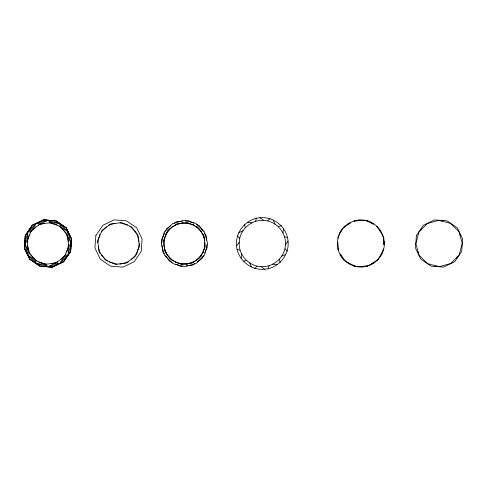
<?xml version="1.0" encoding="UTF-8"?>
<svg xmlns="http://www.w3.org/2000/svg" width="487" height="487" viewBox="0 0 487 487"><rect width="100%" height="100%" fill="white"/><g stroke="black" fill="none" stroke-linecap="round" stroke-linejoin="round"><path stroke-width="0.73" d="M25.172 238.752L25.306 235.525L32.325 225.268L43.538 219.893L55.932 220.848L66.189 227.873L71.559 239.08L70.609 251.475L63.584 261.732L52.371 267.107L39.977 266.152L29.719 259.127L24.35 247.92L25.306 235.525L32.325 225.268L39.459 221.993M70.737 248.248L70.609 251.475L65.654 258.457L66.293 257.099M338.13 236.591L338.069 238.137C341.442 224.884 354.475 217.293 367.74 220.806C380.84 224.988 388.376 240.931 382.118 253.398C378.636 260.868 371.131 266.279 362.9 266.888C355.425 267.68 349.002 264.502 343.493 259.699C335.032 250.184 335.488 235.093 344.632 226.169M383.519 250.409L383.586 248.863L380.134 256.186L377.023 260.831M163.869 245.198L164.484 237.23M204.388 249.046L204.893 242.526M236.597 245.783C235.044 232.031 246.276 218.639 260.04 217.774C273.791 216.222 287.184 227.453 288.042 241.217C289.595 254.969 278.369 268.361 264.605 269.226C250.848 270.778 237.461 259.547 236.597 245.783L239.257 242.167C239.567 229.84 251.341 219.345 263.656 220.434C275.983 220.751 286.478 232.518 285.388 244.833C285.072 257.16 273.304 267.655 260.989 266.566C248.662 266.249 238.167 254.482 239.257 242.167M25.081 240.109L24.35 247.92L29.719 259.127L39.977 266.152L52.371 267.107L63.584 261.732L70.609 251.475L71.559 239.08L66.189 227.873L55.932 220.848L43.538 219.893L32.325 225.268L25.306 235.525L24.35 247.92L29.719 259.127L39.977 266.152L52.371 267.107L55.804 265.299M70.828 246.891L71.559 239.08L66.189 227.873L55.932 220.848L43.538 219.893L40.104 221.701M337.442 245.576L337.759 242.167L338.441 250.233L337.716 248.863M384.213 241.424L383.89 244.833L383.214 236.767L380.043 230.01M241.187 258.335L241.68 253.879M282.965 233.121L283.458 228.665M27.077 242.8L29.147 235.075M66.762 251.925L68.831 244.2M97.65 242.8L99.908 234.369M136.957 253.331L139.592 243.5M163.906 241.394L165.976 233.669M203.024 252.631L204.723 246.306M255.59 221.11L256.424 218.079M268.221 268.921L269.055 265.89M29.299 230.576L30.255 228.543M164.472 233.291L161.599 239.397L161.915 243.135M165.434 231.258L166.706 228.543L170.401 225.974M203.383 255.742L202.105 258.457L197.18 261.878M204.662 253.033L207.212 247.603L206.963 244.614M420.707 229.901L421.346 228.543M456.745 258.457L457.701 256.424M65.307 259.005L63.584 261.732L56.455 265.007M165.361 235.306L169.878 228.707M198.526 258.895L203.456 251.694M339.536 233.602L341.521 230.814M380.134 256.186L382.118 253.398M285.388 244.833L288.042 241.217M29.713 232.969L35.88 226.796M60.546 259.687L66.195 254.031M101.308 231.94L106.452 226.796M131.113 259.687L136.768 254.031M166.676 232.451L171.82 227.313M196.48 260.204L201.624 255.06M267.686 220.745L269.926 218.535M254.719 268.465L256.959 266.255M174.096 223.411L176.556 221.701L182.534 221.195M194.721 263.589L192.255 265.299L186.278 265.805M343.804 227.478L350.451 222.857L347.341 224.288M366.187 266.608L371.204 264.143L377.851 259.522M355.467 220.392L354.092 221.11L362.164 220.434L367.74 220.806M172.008 226.875L179.222 223.423M189.595 263.577L196.803 260.125M371.204 264.143L374.314 262.712M238.904 232.616L243.013 230.814M281.632 256.186L285.741 254.384M38.126 225.067L44.445 223.375M108.692 225.067L115.011 223.375M175.277 224.878L183.002 222.809M51.464 263.625L57.783 261.933M119.93 264.191L128.355 261.933M185.809 264.191L193.534 262.122M278.345 226.473L281.389 225.682M243.257 261.318L246.3 260.527M49.82 220.885L52.06 220.696M185.523 220.946L188.512 220.696L193.936 223.247M440.905 220.885L443.146 220.696M43.854 266.304L46.095 266.115M182.546 266.115L180.306 266.304L175.557 264.07M353.915 266.194L359.491 266.566L367.563 265.89M434.94 266.304L437.18 266.115M181.98 222.906L189.954 223.521M178.132 263.424L187.556 264.149M358.755 220.112L362.164 220.434M359.491 266.566L362.9 266.888M247.481 222.364L251.943 222.857M272.702 264.143L277.158 264.636M185.809 222.809L193.534 224.878M119.93 222.809L127.655 224.878M49.357 222.809L57.082 224.878M175.277 262.122L183.002 264.191M109.398 262.122L117.117 264.191M38.826 262.122L46.551 264.191M284.712 236.767L287.744 237.601M236.901 249.399L239.933 250.233M366.187 220.745L373.517 224.19L370.723 222.212M343.493 259.699L348.138 262.81L355.467 266.255M196.651 224.525L199.366 225.804L203.213 231.343M172.167 262.475L169.452 261.196L165.598 255.657M378.162 227.301L376.847 226.473L381.467 233.121M193.205 224.86L199.804 229.383M169.013 257.617L175.612 262.14M348.138 262.81L350.932 264.788M260.04 217.774L263.656 220.434M260.989 266.566L264.605 269.226M196.48 226.796L201.624 231.94M166.676 254.549L171.82 259.687M130.084 226.285L136.257 232.451M101.308 255.06L107.481 261.227M59 225.773L66.195 232.969M29.713 254.031L36.909 261.227M285.078 248.863L287.287 251.103M237.358 235.897L239.567 238.137M459.99 234.417L460.848 235.653M417.243 251.347L418.096 252.583M344.808 260.527L340.182 253.879L341.612 256.99M204.497 233.188L206.208 235.653L206.585 240.134M164.314 253.812L162.603 251.347L162.104 245.375M68.904 234.417L69.757 235.653M26.152 251.347L27.01 252.583M383.214 236.767L383.939 238.137M200.717 230.448L204.802 238.971M164.332 248.687L167.473 255.243M273.207 220.081L275.009 224.19M249.636 262.81L251.438 266.919M203.024 234.369L204.723 240.694M163.906 245.606L165.976 253.331M136.957 233.669L139.026 241.394M98.21 246.306L100.091 253.331M66.384 233.669L68.454 241.394M27.455 245.606L29.524 253.331M279.349 259.522L280.141 262.566M244.504 224.434L245.296 227.478M95.872 235.525L94.922 247.92L100.292 259.127L110.549 266.152L122.943 267.107L134.15 261.732L141.175 251.475L142.131 239.08L136.756 227.873L126.504 220.848L114.11 219.893L102.897 225.268L95.872 235.525M416.391 235.525L415.441 247.92L420.811 259.127L431.068 266.152L443.462 267.107L454.675 261.732L461.694 251.475L462.65 239.08L457.281 227.873L447.023 220.848L434.629 219.893L423.416 225.268L416.391 235.525M27.808 232.055L27.138 240.28L28.313 251.115L27.966 255.225L36.507 263.65L48.116 266.669L59.682 263.485L68.101 254.945L71.126 243.336L67.943 231.775L59.402 223.35L47.793 220.331L36.227 223.515L27.808 232.055L24.782 243.664L27.966 255.225L34.754 259.918L44.731 264.319L48.116 266.669L55.573 263.138L64.369 256.698L68.101 254.945L68.77 246.72L67.596 235.885L67.943 231.775L61.155 227.082L51.178 222.681L47.793 220.331L40.336 223.862L31.539 230.302L27.808 232.055M164.259 232.055L161.234 243.664L164.423 255.225L172.964 263.65L184.567 266.669L196.133 263.485L204.558 254.945L207.578 243.336L204.394 231.775L195.853 223.35L184.244 220.331L172.684 223.515L164.259 232.055M418.899 232.055L415.874 243.664L419.057 255.225L427.598 263.65L439.207 266.669L450.773 263.485L459.192 254.945L462.218 243.336L459.034 231.775L450.493 223.35L438.884 220.331L427.318 223.515L418.899 232.055M31.539 230.302L27.138 240.28L24.782 243.664L28.313 251.115L34.754 259.918L36.507 263.65L44.731 264.319L55.573 263.138L59.682 263.485L64.369 256.698L68.77 246.72L71.126 243.336L67.596 235.885L61.155 227.082L59.402 223.35L51.178 222.681L40.336 223.862L36.227 223.515L31.539 230.302M102.106 230.302L97.704 240.28L98.885 251.115L105.326 259.918L115.303 264.319L126.145 263.138L134.942 256.698L139.343 246.72L138.162 235.885L131.727 227.082L121.75 222.681L110.908 223.862L102.106 230.302M167.991 230.302L163.589 240.28L164.77 251.115L171.205 259.918L181.182 264.319L192.024 263.138L200.827 256.698L205.228 246.72L204.047 235.885L197.606 227.082L187.629 222.681L176.787 223.862L167.991 230.302"/></g></svg>
